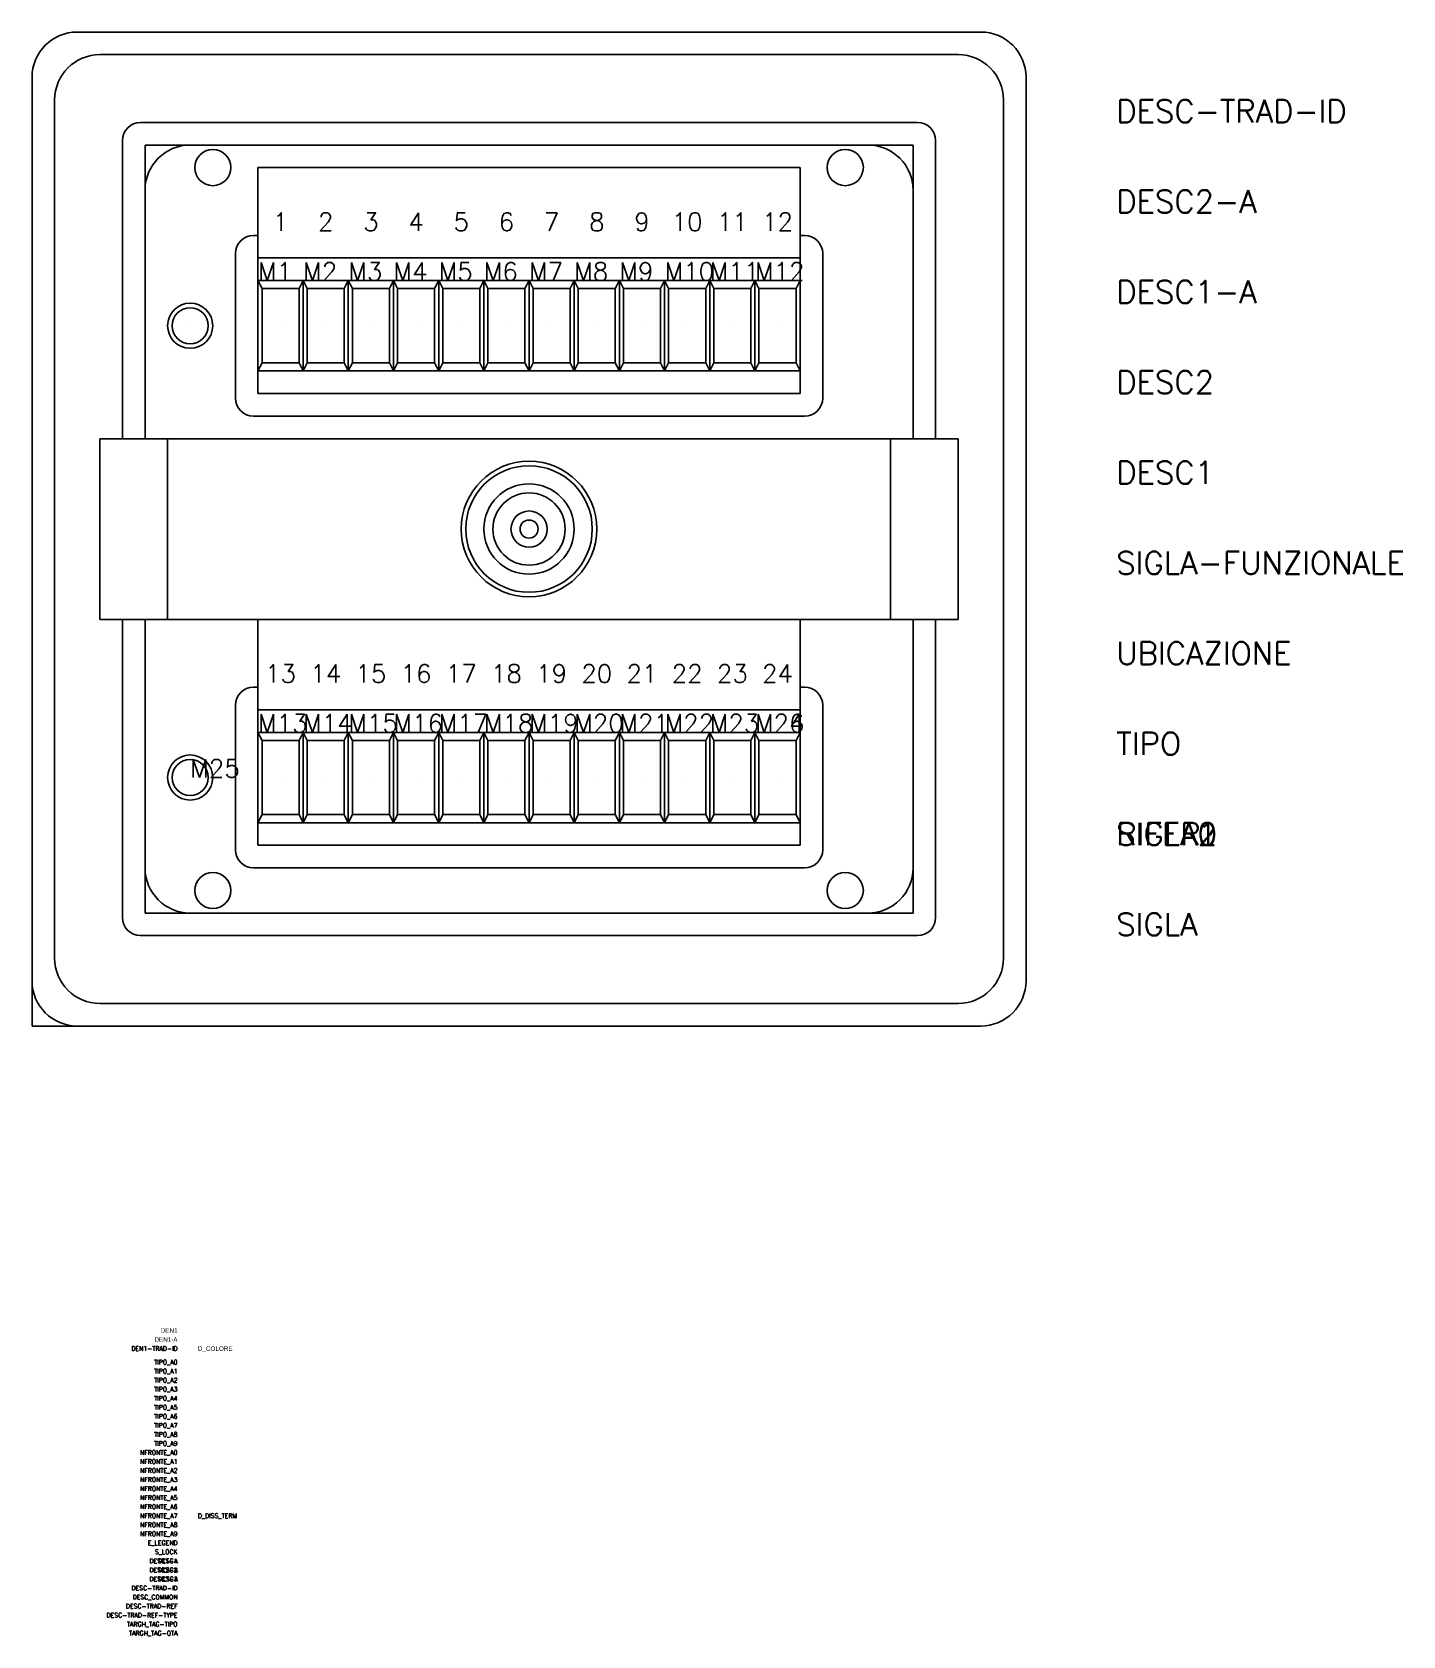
# Model space of a CAD drawing. Extents: x 0 to 152, y -68 to 110.
import ezdxf
from ezdxf.enums import TextEntityAlignment as Align

# ---------------------------------------------------------------- set-up
doc = ezdxf.new("R2010")
doc.units = 0
doc.header["$LTSCALE"] = 4
doc.layers.get('0').update_dxf_attribs({"linetype": 'CONTINUOUS'})
doc.styles.add('E_Comp-Data', font='arial.ttf')
doc.styles.add('E_Default-Att', font='romans.shx')
doc.styles.add('E_Desc', font='arial.ttf')
doc.styles.add('E_Lang-ID', font='romans.shx')
doc.styles.get("Standard").update_dxf_attribs({"font": 'romans.shx'})

msp = doc.modelspace()

# ---------------------------------------------------------------- linework, layer by layer
for p, q in [((105, 110), (5, 110)), ((102.5, 107.5), (7.5, 107.5)), ((0, 105), (0, 5)), ((110, 5), (110, 105)), ((2.5, 102.5), (2.5, 7.5)), ((107.5, 7.5), (107.5, 102.5)), ((12, 100), (98, 100)), ((10, 65), (10, 98)), ((100, 98), (100, 65)), ((12.5, 92.5), (12.5, 97.5)), ((12.5, 97.5), (17.5, 97.5)), ((92.5, 97.5), (17.5, 97.5)), ((92.5, 97.5), (97.5, 97.5)), ((97.5, 97.5), (97.5, 90)), ((25, 85), (25, 95)), ((25, 95), (85, 95)), ((85, 95), (85, 85)), ((12.5, 92.5), (12.5, 65)), ((97.5, 65), (97.5, 92.5)), ((24.5, 87.5), (25, 87.5)), ((85, 87.5), (85.5, 87.5)), ((22.5, 69.5), (22.5, 85.5)), ((87.5, 85.5), (87.5, 69.5)), ((85, 85), (25, 85)), ((25, 82.5), (25, 85)), ((85, 82.5), (85, 85)), ((25, 77.5), (25, 82.5)), ((25, 82.5), (30, 82.5)), ((25, 82.5), (25.45, 81.61)), ((30, 82.5), (29.55, 81.61)), ((30, 82.5), (30, 72.5)), ((30, 77.5), (30, 82.5)), ((30, 82.5), (35, 82.5)), ((30, 82.5), (30.45, 81.61)), ((35, 82.5), (34.55, 81.61)), ((35, 82.5), (35, 72.5)), ((35, 77.5), (35, 82.5)), ((35, 82.5), (40, 82.5)), ((35, 82.5), (35.45, 81.61)), ((40, 82.5), (39.55, 81.61)), ((40, 82.5), (40, 72.5)), ((40, 77.5), (40, 82.5)), ((40, 82.5), (45, 82.5)), ((40, 82.5), (40.45, 81.61)), ((45, 82.5), (44.55, 81.61)), ((45, 82.5), (45, 72.5)), ((45, 77.5), (45, 82.5)), ((45, 82.5), (50, 82.5)), ((45, 82.5), (45.45, 81.61)), ((50, 82.5), (49.55, 81.61)), ((50, 82.5), (50, 72.5)), ((50, 77.5), (50, 82.5)), ((50, 82.5), (55, 82.5)), ((50, 82.5), (50.45, 81.61)), ((55, 82.5), (54.55, 81.61)), ((55, 82.5), (55, 72.5)), ((55, 77.5), (55, 82.5)), ((55, 82.5), (60, 82.5)), ((55, 82.5), (55.45, 81.61)), ((60, 82.5), (59.55, 81.61)), ((60, 82.5), (60, 72.5)), ((60, 77.5), (60, 82.5)), ((60, 82.5), (65, 82.5)), ((60, 82.5), (60.45, 81.61)), ((65, 82.5), (64.55, 81.61)), ((65, 82.5), (65, 72.5)), ((65, 77.5), (65, 82.5)), ((65, 82.5), (70, 82.5)), ((65, 82.5), (65.45, 81.61)), ((70, 82.5), (69.55, 81.61)), ((70, 82.5), (70, 72.5)), ((70, 77.5), (70, 82.5)), ((70, 82.5), (75, 82.5)), ((70, 82.5), (70.45, 81.61)), ((75, 82.5), (74.55, 81.61)), ((75, 82.5), (75, 72.5)), ((75, 77.5), (75, 82.5)), ((75, 82.5), (80, 82.5)), ((75, 82.5), (75.45, 81.61)), ((80, 82.5), (79.55, 81.61)), ((80, 82.5), (80, 72.5)), ((80, 77.5), (80, 82.5)), ((80, 82.5), (85, 82.5)), ((80, 82.5), (80.45, 81.61)), ((85, 82.5), (84.55, 81.61)), ((85, 82.5), (85, 72.5)), ((25, 72.5), (25, 80)), ((25.45, 73.39), (25.45, 81.61)), ((25.45, 81.61), (29.55, 81.61)), ((29.55, 81.61), (29.55, 73.39)), ((30, 72.5), (30, 80)), ((30.45, 73.39), (30.45, 81.61)), ((30.45, 81.61), (34.55, 81.61)), ((34.55, 81.61), (34.55, 73.39)), ((35, 72.5), (35, 80)), ((35.45, 73.39), (35.45, 81.61)), ((35.45, 81.61), (39.55, 81.61)), ((39.55, 81.61), (39.55, 73.39)), ((40, 72.5), (40, 80)), ((40.45, 73.39), (40.45, 81.61)), ((40.45, 81.61), (44.55, 81.61)), ((44.55, 81.61), (44.55, 73.39)), ((45, 72.5), (45, 80)), ((45.45, 73.39), (45.45, 81.61)), ((45.45, 81.61), (49.55, 81.61)), ((49.55, 81.61), (49.55, 73.39)), ((50, 72.5), (50, 80)), ((50.45, 73.39), (50.45, 81.61)), ((50.45, 81.61), (54.55, 81.61)), ((54.55, 81.61), (54.55, 73.39)), ((55, 72.5), (55, 80)), ((55.45, 73.39), (55.45, 81.61)), ((55.45, 81.61), (59.55, 81.61)), ((59.55, 81.61), (59.55, 73.39)), ((60, 72.5), (60, 80)), ((60.45, 73.39), (60.45, 81.61)), ((60.45, 81.61), (64.55, 81.61)), ((64.55, 81.61), (64.55, 73.39)), ((65, 72.5), (65, 80)), ((65.45, 73.39), (65.45, 81.61)), ((65.45, 81.61), (69.55, 81.61)), ((69.55, 81.61), (69.55, 73.39)), ((70, 72.5), (70, 80)), ((70.45, 73.39), (70.45, 81.61)), ((70.45, 81.61), (74.55, 81.61)), ((74.55, 81.61), (74.55, 73.39)), ((75, 72.5), (75, 80)), ((75.45, 73.39), (75.45, 81.61)), ((75.45, 81.61), (79.55, 81.61)), ((79.55, 81.61), (79.55, 73.39)), ((80, 72.5), (80, 80)), ((80.45, 73.39), (80.45, 81.61)), ((80.45, 81.61), (84.55, 81.61)), ((84.55, 81.61), (84.55, 73.39)), ((25, 72.5), (25.45, 73.39)), ((29.55, 73.39), (25.45, 73.39)), ((30, 72.5), (29.55, 73.39)), ((30, 72.5), (30.45, 73.39)), ((34.55, 73.39), (30.45, 73.39)), ((35, 72.5), (34.55, 73.39)), ((35, 72.5), (35.45, 73.39)), ((39.55, 73.39), (35.45, 73.39)), ((40, 72.5), (39.55, 73.39)), ((40, 72.5), (40.45, 73.39)), ((44.55, 73.39), (40.45, 73.39)), ((45, 72.5), (44.55, 73.39)), ((45, 72.5), (45.45, 73.39)), ((49.55, 73.39), (45.45, 73.39)), ((50, 72.5), (49.55, 73.39)), ((50, 72.5), (50.45, 73.39)), ((54.55, 73.39), (50.45, 73.39)), ((55, 72.5), (54.55, 73.39)), ((55, 72.5), (55.45, 73.39)), ((59.55, 73.39), (55.45, 73.39)), ((60, 72.5), (59.55, 73.39)), ((60, 72.5), (60.45, 73.39)), ((64.55, 73.39), (60.45, 73.39)), ((65, 72.5), (64.55, 73.39)), ((65, 72.5), (65.45, 73.39)), ((69.55, 73.39), (65.45, 73.39)), ((70, 72.5), (69.55, 73.39)), ((70, 72.5), (70.45, 73.39)), ((74.55, 73.39), (70.45, 73.39)), ((75, 72.5), (74.55, 73.39)), ((75, 72.5), (75.45, 73.39)), ((79.55, 73.39), (75.45, 73.39)), ((80, 72.5), (79.55, 73.39)), ((80, 72.5), (80.45, 73.39)), ((84.55, 73.39), (80.45, 73.39)), ((85, 72.5), (84.55, 73.39)), ((30, 72.5), (25, 72.5)), ((25, 72.5), (25, 70)), ((35, 72.5), (30, 72.5)), ((40, 72.5), (35, 72.5)), ((45, 72.5), (40, 72.5)), ((50, 72.5), (45, 72.5)), ((55, 72.5), (50, 72.5)), ((60, 72.5), (55, 72.5)), ((65, 72.5), (60, 72.5)), ((70, 72.5), (65, 72.5)), ((75, 72.5), (70, 72.5)), ((80, 72.5), (75, 72.5)), ((85, 72.5), (80, 72.5)), ((85, 72.5), (85, 70)), ((25, 70), (85, 70)), ((25, 67.5), (24.5, 67.5)), ((85.5, 67.5), (25, 67.5)), ((102.5, 65), (7.5, 65)), ((7.5, 65), (7.5, 45)), ((15, 65), (15, 45)), ((95, 65), (95, 45)), ((102.5, 45), (102.5, 65)), ((7.5, 45), (55, 45)), ((10, 12), (10, 45)), ((12.5, 45), (12.5, 17.5)), ((25, 35), (25, 45)), ((25, 45), (85, 45)), ((55, 45), (102.5, 45)), ((85, 45), (85, 35)), ((97.5, 17.5), (97.5, 45)), ((100, 45), (100, 12)), ((24.5, 37.5), (25, 37.5)), ((85, 37.5), (85.5, 37.5)), ((22.5, 19.5), (22.5, 35.5)), ((87.5, 35.5), (87.5, 19.5)), ((85, 35), (25, 35)), ((25, 32.5), (25, 35)), ((85, 32.5), (85, 35)), ((25, 27.5), (25, 32.5)), ((25, 32.5), (30, 32.5)), ((25, 32.5), (25.45, 31.61)), ((30, 32.5), (29.55, 31.61)), ((30, 32.5), (30, 22.5)), ((30, 27.5), (30, 32.5)), ((30, 32.5), (35, 32.5)), ((30, 32.5), (30.45, 31.61)), ((35, 32.5), (34.55, 31.61)), ((35, 32.5), (35, 22.5)), ((35, 27.5), (35, 32.5)), ((35, 32.5), (40, 32.5)), ((35, 32.5), (35.45, 31.61)), ((40, 32.5), (39.55, 31.61)), ((40, 32.5), (40, 22.5)), ((40, 27.5), (40, 32.5)), ((40, 32.5), (45, 32.5)), ((40, 32.5), (40.45, 31.61)), ((45, 32.5), (44.55, 31.61)), ((45, 32.5), (45, 22.5)), ((45, 27.5), (45, 32.5)), ((45, 32.5), (50, 32.5)), ((45, 32.5), (45.45, 31.61)), ((50, 32.5), (49.55, 31.61)), ((50, 32.5), (50, 22.5)), ((50, 27.5), (50, 32.5)), ((50, 32.5), (55, 32.5)), ((50, 32.5), (50.45, 31.61)), ((55, 32.5), (54.55, 31.61)), ((55, 32.5), (55, 22.5)), ((55, 27.5), (55, 32.5)), ((55, 32.5), (60, 32.5)), ((55, 32.5), (55.45, 31.61)), ((60, 32.5), (59.55, 31.61)), ((60, 32.5), (60, 22.5)), ((60, 27.5), (60, 32.5)), ((60, 32.5), (65, 32.5)), ((60, 32.5), (60.45, 31.61)), ((65, 32.5), (64.55, 31.61)), ((65, 32.5), (65, 22.5)), ((65, 27.5), (65, 32.5)), ((65, 32.5), (70, 32.5)), ((65, 32.5), (65.45, 31.61)), ((70, 32.5), (69.55, 31.61)), ((70, 32.5), (70, 22.5)), ((70, 27.5), (70, 32.5)), ((70, 32.5), (75, 32.5)), ((70, 32.5), (70.45, 31.61)), ((75, 32.5), (74.55, 31.61)), ((75, 32.5), (75, 22.5)), ((75, 27.5), (75, 32.5)), ((75, 32.5), (80, 32.5)), ((75, 32.5), (75.45, 31.61)), ((80, 32.5), (79.55, 31.61)), ((80, 32.5), (80, 22.5)), ((80, 27.5), (80, 32.5)), ((80, 32.5), (85, 32.5)), ((80, 32.5), (80.45, 31.61)), ((85, 32.5), (84.55, 31.61)), ((85, 32.5), (85, 22.5)), ((25.45, 23.39), (25.45, 31.61)), ((25.45, 31.61), (29.55, 31.61)), ((29.55, 31.61), (29.55, 23.39)), ((30.45, 23.39), (30.45, 31.61)), ((30.45, 31.61), (34.55, 31.61)), ((34.55, 31.61), (34.55, 23.39)), ((35.45, 23.39), (35.45, 31.61)), ((35.45, 31.61), (39.55, 31.61)), ((39.55, 31.61), (39.55, 23.39)), ((40.45, 23.39), (40.45, 31.61)), ((40.45, 31.61), (44.55, 31.61)), ((44.55, 31.61), (44.55, 23.39)), ((45.45, 23.39), (45.45, 31.61)), ((45.45, 31.61), (49.55, 31.61)), ((49.55, 31.61), (49.55, 23.39)), ((50.45, 23.39), (50.45, 31.61)), ((50.45, 31.61), (54.55, 31.61)), ((54.55, 31.61), (54.55, 23.39)), ((55.45, 23.39), (55.45, 31.61)), ((55.45, 31.61), (59.55, 31.61)), ((59.55, 31.61), (59.55, 23.39)), ((60.45, 23.39), (60.45, 31.61)), ((60.45, 31.61), (64.55, 31.61)), ((64.55, 31.61), (64.55, 23.39)), ((65.45, 23.39), (65.45, 31.61)), ((65.45, 31.61), (69.55, 31.61)), ((69.55, 31.61), (69.55, 23.39)), ((70.45, 23.39), (70.45, 31.61)), ((70.45, 31.61), (74.55, 31.61)), ((74.55, 31.61), (74.55, 23.39)), ((75.45, 23.39), (75.45, 31.61)), ((75.45, 31.61), (79.55, 31.61)), ((79.55, 31.61), (79.55, 23.39)), ((80.45, 23.39), (80.45, 31.61)), ((80.45, 31.61), (84.55, 31.61)), ((84.55, 31.61), (84.55, 23.39)), ((25, 22.5), (25, 30)), ((30, 22.5), (30, 30)), ((35, 22.5), (35, 30)), ((40, 22.5), (40, 30)), ((45, 22.5), (45, 30)), ((50, 22.5), (50, 30)), ((55, 22.5), (55, 30)), ((60, 22.5), (60, 30)), ((65, 22.5), (65, 30)), ((70, 22.5), (70, 30)), ((75, 22.5), (75, 30)), ((80, 22.5), (80, 30)), ((25, 22.5), (25.45, 23.39)), ((29.55, 23.39), (25.45, 23.39)), ((30, 22.5), (29.55, 23.39)), ((30, 22.5), (30.45, 23.39)), ((34.55, 23.39), (30.45, 23.39)), ((35, 22.5), (34.55, 23.39)), ((35, 22.5), (35.45, 23.39)), ((39.55, 23.39), (35.45, 23.39)), ((40, 22.5), (39.55, 23.39)), ((40, 22.5), (40.45, 23.39)), ((44.55, 23.39), (40.45, 23.39)), ((45, 22.5), (44.55, 23.39)), ((45, 22.5), (45.45, 23.39)), ((49.55, 23.39), (45.45, 23.39)), ((50, 22.5), (49.55, 23.39)), ((50, 22.5), (50.45, 23.39)), ((54.55, 23.39), (50.45, 23.39)), ((55, 22.5), (54.55, 23.39)), ((55, 22.5), (55.45, 23.39)), ((59.55, 23.39), (55.45, 23.39)), ((60, 22.5), (59.55, 23.39)), ((60, 22.5), (60.45, 23.39)), ((64.55, 23.39), (60.45, 23.39)), ((65, 22.5), (64.55, 23.39)), ((65, 22.5), (65.45, 23.39)), ((69.55, 23.39), (65.45, 23.39)), ((70, 22.5), (69.55, 23.39)), ((70, 22.5), (70.45, 23.39)), ((74.55, 23.39), (70.45, 23.39)), ((75, 22.5), (74.55, 23.39)), ((75, 22.5), (75.45, 23.39)), ((79.55, 23.39), (75.45, 23.39)), ((80, 22.5), (79.55, 23.39)), ((80, 22.5), (80.45, 23.39)), ((84.55, 23.39), (80.45, 23.39)), ((85, 22.5), (84.55, 23.39)), ((30, 22.5), (25, 22.5)), ((25, 22.5), (25, 20)), ((35, 22.5), (30, 22.5)), ((40, 22.5), (35, 22.5)), ((45, 22.5), (40, 22.5)), ((50, 22.5), (45, 22.5)), ((55, 22.5), (50, 22.5)), ((60, 22.5), (55, 22.5)), ((65, 22.5), (60, 22.5)), ((70, 22.5), (65, 22.5)), ((75, 22.5), (70, 22.5)), ((80, 22.5), (75, 22.5)), ((85, 22.5), (80, 22.5)), ((85, 22.5), (85, 20)), ((25, 20), (85, 20)), ((97.5, 20), (97.5, 12.5)), ((12.5, 12.5), (12.5, 17.5)), ((25, 17.5), (24.5, 17.5)), ((85.5, 17.5), (25, 17.5)), ((17.5, 12.5), (12.5, 12.5)), ((17.5, 12.5), (92.5, 12.5)), ((97.5, 12.5), (92.5, 12.5)), ((98, 10), (12, 10)), ((0, 0), (0, 5)), ((7.5, 2.5), (102.5, 2.5)), ((5, 0), (0, 0)), ((5, 0), (105, 0))]:
    msp.add_line(p, q)
for centre, radius in [((20, 95), 2), ((90, 95), 2), ((17.5, 77.5), 2.5), ((17.5, 77.5), 2), ((55, 55), 7.5), ((55, 55), 7), ((55, 55), 5), ((55, 55), 4), ((55, 55), 2), ((55, 55), 1), ((17.5, 27.5), 2.5), ((17.5, 27.5), 2), ((20, 15), 2), ((90, 15), 2)]:
    msp.add_circle(centre, radius)
for centre, radius, start, end in [((5, 105), 5, 90, 180), ((105, 105), 5, 0, 90), ((7.5, 102.5), 5, 90, 180), ((102.5, 102.5), 5, 0, 90), ((12, 98), 2, 90, 180), ((98, 98), 2, 0, 90), ((17.5, 92.5), 5, 90, 180), ((92.5, 92.5), 5, 0, 90), ((24.5, 85.5), 2, 90, 180), ((85.5, 85.5), 2, 0, 90), ((24.5, 69.5), 2, 180, 270), ((85.5, 69.5), 2, 270, 0), ((24.5, 35.5), 2, 90, 180), ((85.5, 35.5), 2, 0, 90), ((24.5, 19.5), 2, 180, 270), ((85.5, 19.5), 2, 270, 0), ((17.5, 17.5), 5, 180, 270), ((92.5, 17.5), 5, 270, 0), ((12, 12), 2, 180, 270), ((98, 12), 2, 270, 0), ((7.5, 7.5), 5, 180, 270), ((102.5, 7.5), 5, 270, 0), ((5, 5), 5, 180, 270), ((105, 5), 5, 270, 0)]:
    msp.add_arc(centre, radius, start, end)

# ---------------------------------------------------------------- texts
at = {"char_height": 2, "attachment_point": 5}
for s, insert in [('1', (27.5, 89)), ('2', (32.5, 89)), ('3', (37.5, 89)), ('4', (42.5, 89)), ('5', (47.5, 89)), ('6', (52.5, 89)), ('7', (57.5, 89)), ('8', (62.5, 89)), ('9', (67.5, 89)), ('10', (72.5, 89)), ('11', (77.5, 89)), ('12', (82.5, 89)), ('13', (27.5, 39)), ('14', (32.5, 39)), ('15', (37.5, 39)), ('16', (42.5, 39)), ('17', (47.5, 39)), ('18', (52.5, 39)), ('19', (57.5, 39)), ('20', (62.5, 39)), ('21', (67.5, 39)), ('22', (72.5, 39)), ('23', (77.5, 39)), ('24', (82.5, 39))]:
    msp.add_mtext_dynamic_manual_height_columns(s, width=5, gutter_width=1, heights=[0], dxfattribs=dict(at, insert=insert))
at = {"color": 3}
for tag, p, s, flags in [('DESC-TRAD-ID', (120, 100), '', 8), ('DESC2-A', (120, 90), '', 8), ('DESC1-A', (120, 80), '', 8), ('DESC2', (120, 70), '', 8), ('DESC1', (120, 60), '', 8), ('SIGLA-FUNZIONALE', (120, 50), '', 9), ('UBICAZIONE', (120, 40), '', 8), ('TIPO', (120, 30), '', 9), ('SIGLA0', (120, 20), '', 9), ('SIGLA1', (120, 20), '', 9), ('SIGLA2', (120, 20), '', 9), ('RIFER', (120, 20), 'RIFER ?', 8), ('SIGLA', (120, 10), 'SIGLA ?', 8)]:
    msp.add_attdef(tag, p, s, height=2.5, dxfattribs=dict(at, flags=flags))
at = {"color": 4, "flags": 8}
for tag, p in [('M1', (25, 82.5)), ('M2', (30, 82.5)), ('M3', (35, 82.5)), ('M4', (40, 82.5)), ('M5', (45, 82.5)), ('M6', (50, 82.5)), ('M7', (55, 82.5)), ('M8', (60, 82.5)), ('M9', (65, 82.5)), ('M10', (70, 82.5)), ('M11', (75, 82.5)), ('M12', (80, 82.5)), ('M13', (25, 32.5)), ('M14', (30, 32.5)), ('M15', (35, 32.5)), ('M16', (40, 32.5)), ('M17', (45, 32.5)), ('M18', (50, 32.5)), ('M19', (55, 32.5)), ('M20', (60, 32.5)), ('M21', (65, 32.5)), ('M22', (70, 32.5)), ('M23', (75, 32.5)), ('M24', (80, 32.5)), ('M26', (80, 32.5)), ('M25', (17.5, 27.5))]:
    msp.add_attdef(tag, p, '', height=2, dxfattribs=at)
at = {"flags": 9}
for tag, p, s, height in [('F26', (17.5, 77.5), '', 0.00001), ('F1', (27.5, 77.5), '', 0.00001), ('F2', (32.5, 77.5), '', 0.00001), ('F3', (37.5, 77.5), '', 0.00001), ('F4', (42.5, 77.5), '', 0.00001), ('F5', (47.5, 77.5), '', 0.00001), ('F6', (52.5, 77.5), '', 0.00001), ('F7', (57.5, 77.5), '', 0.00001), ('F8', (62.5, 77.5), '', 0.00001), ('F9', (67.5, 77.5), '', 0.00001), ('F10', (72.5, 77.5), '', 0.00001), ('F11', (77.5, 77.5), '', 0.00001), ('F12', (82.5, 77.5), '', 0.00001), ('F25', (17.5, 27.5), '', 0.00001), ('F13', (27.5, 27.5), '', 0.00001), ('F14', (32.5, 27.5), '', 0.00001), ('F15', (37.5, 27.5), '', 0.00001), ('F16', (42.5, 27.5), '', 0.00001), ('F17', (47.5, 27.5), '', 0.00001), ('F18', (52.5, 27.5), '', 0.00001), ('F19', (57.5, 27.5), '', 0.00001), ('F20', (62.5, 27.5), '', 0.00001), ('F21', (67.5, 27.5), '', 0.00001), ('F22', (72.5, 27.5), '', 0.00001), ('F23', (77.5, 27.5), '', 0.00001), ('F24', (82.5, 27.5), '', 0.00001), ('TIPOSIG', (0, 0), '3', 0.00000001), ('POSIZIONE', (0, 0), '', 0.00000001), ('P-TABELLA', (0, 0), '', 0.00000001), ('T-TABELLA', (0, 0), '', 0.00000001), ('H-TABELLA', (0, 0), '', 0.00000001), ('CODICE', (0, 0), '1xNNN', 0.00000001), ('NOTE1', (0, 0), '', 0.00000001), ('NOTE2', (0, 0), '', 0.00000001)]:
    msp.add_attdef(tag, p, s, height=height, dxfattribs=at)
at = {"color": 3, "flags": 9}
for tag, text, style, p in [('DEN1', '', 'E_Desc', (16.1, -33.95)), ('DEN1-A', '', 'E_Desc', (16.1, -34.95)), ('TIPO_A0', '', 'E_Default-Att', (16.1, -37.45)), ('TIPO_A1', '', 'E_Default-Att', (16.1, -38.45)), ('TIPO_A2', '', 'E_Default-Att', (16.1, -39.45)), ('TIPO_A3', '', 'E_Default-Att', (16.1, -40.45)), ('TIPO_A4', '', 'E_Default-Att', (16.1, -41.45)), ('TIPO_A5', '', 'E_Default-Att', (16.1, -42.45)), ('TIPO_A6', '', 'E_Default-Att', (16.1, -43.45)), ('TIPO_A7', '', 'E_Default-Att', (16.1, -44.45)), ('TIPO_A8', '', 'E_Default-Att', (16.1, -45.45)), ('TIPO_A9', '', 'E_Default-Att', (16.1, -46.45)), ('NFRONTE_A0', '', 'E_Default-Att', (16.1, -47.45)), ('NFRONTE_A1', '', 'E_Default-Att', (16.1, -48.45)), ('NFRONTE_A2', '', 'E_Default-Att', (16.1, -49.45)), ('NFRONTE_A3', '', 'E_Default-Att', (16.1, -50.45)), ('NFRONTE_A4', '', 'E_Default-Att', (16.1, -51.45)), ('NFRONTE_A5', '', 'E_Default-Att', (16.1, -52.45)), ('NFRONTE_A6', '', 'E_Default-Att', (16.1, -53.45)), ('NFRONTE_A7', '', 'E_Default-Att', (16.1, -54.45)), ('NFRONTE_A8', '', 'E_Default-Att', (16.1, -55.45)), ('NFRONTE_A9', '', 'E_Default-Att', (16.1, -56.45)), ('E_LEGEND', '', 'E_Default-Att', (16.1, -57.45)), ('S_LOCK', '', 'E_Default-Att', (16.1, -58.45)), ('DESC1-A', '', 'E_Default-Att', (16.1, -59.45)), ('DESC2-A', '', 'E_Default-Att', (16.1, -60.45)), ('DESC1', '', 'E_Default-Att', (16.1, -59.45)), ('DESC2', '', 'E_Default-Att', (16.1, -60.45)), ('DESC3-A', '', 'E_Default-Att', (16.1, -61.45)), ('DESC3', '', 'E_Default-Att', (16.1, -61.45)), ('DESC_COMMON', '', 'E_Default-Att', (16.1, -63.45)), ('DESC-TRAD-REF-TYPE', 'P', 'E_Default-Att', (16.1, -65.45)), ('DESC-TRAD-REF', '', 'E_Default-Att', (16.1, -64.45)), ('TARGH_TAG-TIPO', '', 'E_Default-Att', (16.1, -66.45)), ('TARGH_TAG-QTA', '', 'E_Default-Att', (16.1, -67.45))]:
    msp.add_attdef(tag, text=text, height=0.5, dxfattribs=dict(at, style=style)).set_placement(p, align=Align.RIGHT)
at = {"color": 2, "flags": 9}
for tag, style, p in [('DEN1-TRAD-ID', 'E_Lang-ID', (16.1, -35.95)), ('DESC-TRAD-ID', 'E_Default-Att', (16.1, -62.45))]:
    msp.add_attdef(tag, text='E_None', height=0.5, dxfattribs=dict(at, style=style)).set_placement(p, align=Align.RIGHT)
at = {"color": 3, "flags": 9}
for tag, p, style in [('D_COLORE', (18.35, -35.95), 'E_Comp-Data'), ('D_DISS_TERM', (18.35, -54.45), 'E_Default-Att')]:
    msp.add_attdef(tag, p, '', height=0.5, dxfattribs=dict(at, style=style))

doc.saveas('drawing.dxf')
